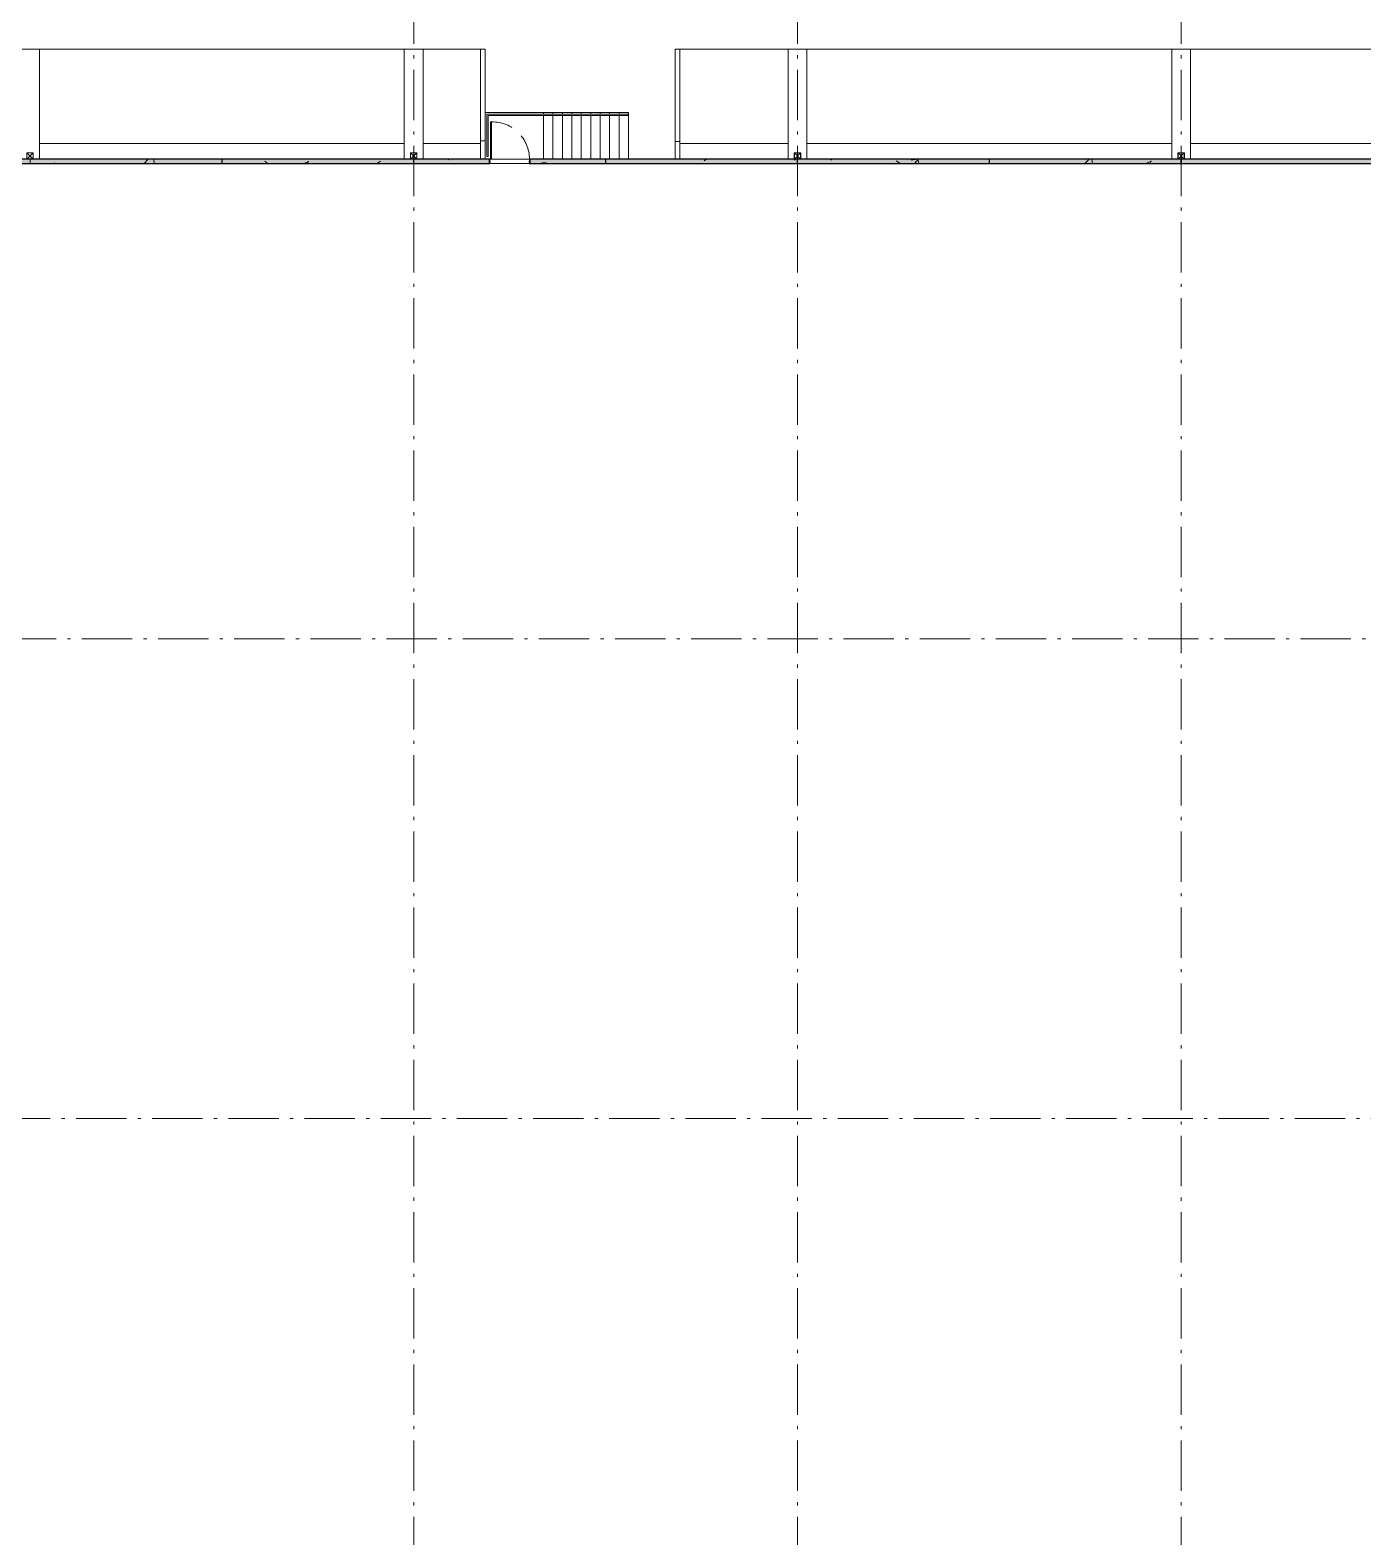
# Model space of a CAD drawing. Header units: metres. Extents: x -55 to 260, y -121 to 64.
# Drawn here: x 109.73 to 152.08, y -28.54 to 19.34 of the extents above; entities that cross this region are included whole.
import ezdxf

# ---------------------------------------------------------------- set-up
doc = ezdxf.new("R2010")
doc.units = ezdxf.units.M
doc.linetypes.add('01_Grid', pattern=[2.32, 1.6, -0.36, 0, -0.36])
doc.linetypes.add('04_Proyection', pattern=[1.2, 0.8, -0.4])
for name, color, linetype, lineweight in [('0-1', 7, 'Continuous', 5), ('03EJES-1', 1, '01_Grid', 5), ('06MUR-1', 253, 'Continuous', 5), ('06MUR-2', 53, 'Continuous', 25), ('06MUREXT-1', 9, 'Continuous', 15), ('06MUREXT-2', 133, 'Continuous', 5), ('11PUER-1', 253, 'Continuous', 5), ('11PUER-2', 253, '04_Proyection', 5), ('13CIVERT-1', 253, 'Continuous', 5), ('17EQAGUA-1', 253, 'Continuous', 5), ('22AMUEB-1', 253, 'Continuous', 5), ('22AMUEB-2', 63, 'Continuous', 5), ('46BANQ-1', 253, 'Continuous', 5), ('55BARANDAL-1', 253, 'Continuous', 5), ('70LINEA-1', 254, 'Continuous', 5), ('70LINEA-2', 1, 'Continuous', 5), ('70LINEA-3', 213, 'Continuous', 9), ('70LINEA_0_25-1', 9, 'Continuous', 15)]:
    doc.layers.add(name, color=color, linetype=linetype, lineweight=lineweight)
pattern_1 = [(50, (0, 0), (2.914806, -0.25534), [0.3048, -3.353]), (355, (0, 0), (-0.5639, 3.05678), [0.24384, -2.682]), (100.451, (0.243, -0.0213), (2.35075, 2.801895), [0.25904, -2.849]), (46.184, (0, 0.8128), (4.336665, -0.672795), [0.4572, -5.029]), (96.636, (0.3614, 0.7567), (3.798, 3.95842), [0.38856, -4.274]), (351.184, (0, 0.813), (3.79858, 3.95859), [0.36576, -4.023]), (21, (0.4064, 0.6096), (2.425556, -1.63645), [0.3048, -3.353]), (326, (0.4064, 0.6096), (0.98876, 2.946903), [0.24384, -2.682]), (71.451, (0.6086, 0.4733), (3.414398, 1.310927), [0.25904, -2.849]), (37.5, (0, 0), (0.049559, 1.352701), [0.13411, -2.516, 0.13411, -2.589, -2.692]), (37.5, (0, 0), (0.049559, 1.352701), [-5.373, 0.13411, -2.558]), (7.5, (0, 0), (1.06888, 1.603233), [0.13411, -1.418, 0.13411, -2.455, -1.026]), (7.5, (0, 0), (1.06888, 1.603233), [-4.141, 0.13411, -0.89205]), (327.5, (-0.9063, 0), (2.1693145, -0.091976), [0.13411, -0.88189, 0.13411, -3.036, -4.206]), (327.5, (-0.9063, 0), (2.1693145, -0.091976), [-4.186, 0.13411, -4.072]), (317.5, (-1.313, 0), (2.370307, 0.40642), [0.13411, -1.187, 0.13411, -1.971, -2.987]), (317.5, (-1.313, 0), (2.370307, 0.40642), [-3.426, 0.13411, -2.853])]

# ---------------------------------------------------------------- blocks, each defined once
blk = doc.blocks.new('Downspout - Square - Downspout - Square 8_x8_-V34-A1 _ A700')
at = {"layer": '17EQAGUA-1'}
for p, q in [((0.102, 0.203), (-0.102, 0.203)), ((-0.102, 0.203), (-0.102, 0)), ((-0.102, 0), (0.102, 0)), ((-0.099, 0.2), (0.099, 0.2)), ((-0.099, 0.003), (-0.099, 0.2)), ((0.099, 0.2), (-0.099, 0.003)), ((-0.099, 0.2), (0.099, 0.003)), ((0.099, 0.003), (-0.099, 0.003)), ((0.099, 0.2), (0.099, 0.003)), ((0.102, 0), (0.102, 0.203))]:
    blk.add_line(p, q, dxfattribs=at)
blk = doc.blocks.new('Downspout - Square - Downspout - Square 8_x8_-V35-A1 _ A700')
at = {"layer": '17EQAGUA-1'}
for p, q in [((0.102, 0.203), (-0.102, 0.203)), ((-0.102, 0.203), (-0.102, 0)), ((-0.102, 0), (0.102, 0)), ((-0.099, 0.2), (0.099, 0.2)), ((-0.099, 0.003), (-0.099, 0.2)), ((0.099, 0.2), (-0.099, 0.003)), ((-0.099, 0.2), (0.099, 0.003)), ((0.099, 0.003), (-0.099, 0.003)), ((0.099, 0.2), (0.099, 0.003)), ((0.102, 0), (0.102, 0.203))]:
    blk.add_line(p, q, dxfattribs=at)
blk = doc.blocks.new('Sgl - F - AI - 4_x7_-7287666-A1 _ A700')
at = {"layer": '11PUER-1'}
for p, q in [((-0.612, 1.29), (-0.612, 0.11)), ((-0.573, 1.29), (-0.612, 1.29)), ((-0.573, 0.11), (-0.573, 1.29)), ((-0.612, 0.11), (-0.573, 0.11))]:
    blk.add_line(p, q, dxfattribs=at)
at = {"layer": '11PUER-2'}
for p, q in [((-0.637, 0.107), (0.637, 0.107)), ((-0.637, -0.034), (0.637, -0.034))]:
    blk.add_line(p, q, dxfattribs=at)
blk.add_arc((-0.554, 0.108), 1.182, 0.095, 90.9389, dxfattribs=at)
blk = doc.blocks.new('Mesker Frame AI - Mesker Frame AI2-7287668-A1 _ A700')
at = {"layer": '22AMUEB-1'}
for p, q in [((-0.53, 0.07085), (-0.53, 0.07585)), ((-0.5285, 0.07435), (-0.5285, 0.07085)), ((-0.4515, 0.02515), (-0.4515, 0.07435)), ((-0.4515, 0.02515), (-0.4365, 0.02515)), ((-0.45, 0.07585), (-0.45, 0.02665)), ((-0.435, 0.02665), (-0.45, 0.02665)), ((-0.4365, -0.01155), (-0.4365, 0.02515)), ((-0.435, 0.02665), (-0.435, -0.01305)), ((0.79649, -0.01305), (0.79649, 0.02665)), ((0.79649, 0.02665), (0.81149, 0.02665)), ((0.81299, 0.02515), (0.79799, 0.02515)), ((0.79799, 0.02515), (0.79799, -0.01155)), ((0.81149, 0.02665), (0.81149, 0.07585)), ((0.81299, 0.07435), (0.81299, 0.02515)), ((0.88999, 0.07085), (0.88999, 0.07435)), ((0.89149, 0.07585), (0.89149, 0.07085)), ((-0.53, -0.07585), (-0.53, -0.07085)), ((-0.5285, -0.07085), (-0.5285, -0.07435)), ((-0.4365, -0.01155), (-0.455, -0.01155)), ((-0.455, -0.01305), (-0.435, -0.01305)), ((0.81649, -0.01305), (0.79649, -0.01305)), ((0.79799, -0.01155), (0.81649, -0.01155)), ((0.88999, -0.07435), (0.88999, -0.07085)), ((0.89149, -0.07085), (0.89149, -0.07585))]:
    blk.add_line(p, q, dxfattribs=at)
at = {"layer": '22AMUEB-2'}
for p, q in [((-0.45, 0.07585), (-0.53, 0.07585)), ((-0.53, 0.07585), (-0.53, 0.07085)), ((-0.5285, 0.07085), (-0.5285, 0.07435)), ((-0.5285, 0.07435), (-0.4515, 0.07435)), ((-0.455, 0.00615), (-0.4565, 0.00615)), ((-0.455, -0.07585), (-0.455, 0.00615)), ((-0.4515, 0.07435), (-0.4515, 0.02515)), ((-0.4515, 0.02515), (-0.4365, 0.02515)), ((-0.45, 0.02665), (-0.45, 0.07585)), ((-0.435, 0.02665), (-0.45, 0.02665)), ((-0.4365, 0.02515), (-0.4365, -0.01155)), ((-0.435, -0.01305), (-0.435, 0.02665)), ((0.81149, 0.02665), (0.79649, 0.02665)), ((0.79649, 0.02665), (0.79649, -0.01305)), ((0.79799, -0.01155), (0.79799, 0.02515)), ((0.79799, 0.02515), (0.81299, 0.02515)), ((0.89149, 0.07585), (0.81149, 0.07585)), ((0.81149, 0.07585), (0.81149, 0.02665)), ((0.81299, 0.02515), (0.81299, 0.07435)), ((0.81299, 0.07435), (0.88999, 0.07435)), ((0.81799, 0.00615), (0.81649, 0.00615)), ((0.81649, 0.00615), (0.81649, -0.07585)), ((0.88999, 0.07435), (0.88999, 0.07085)), ((0.89149, 0.07085), (0.89149, 0.07585)), ((-0.53, -0.07085), (-0.53, -0.07585)), ((-0.53, -0.07585), (-0.455, -0.07585)), ((-0.5285, -0.07435), (-0.5285, -0.07085)), ((-0.4565, -0.07435), (-0.5285, -0.07435)), ((-0.4365, -0.01155), (-0.455, -0.01155)), ((-0.455, -0.01155), (-0.455, -0.01305)), ((-0.455, -0.01305), (-0.435, -0.01305)), ((0.79649, -0.01305), (0.81649, -0.01305)), ((0.81649, -0.01155), (0.79799, -0.01155)), ((0.81649, -0.01305), (0.81649, -0.01155)), ((0.81649, -0.07585), (0.89149, -0.07585)), ((0.88999, -0.07435), (0.81799, -0.07435)), ((0.88999, -0.07085), (0.88999, -0.07435)), ((0.89149, -0.07585), (0.89149, -0.07085))]:
    blk.add_line(p, q, dxfattribs=at)
blk = doc.blocks.new('Railing - Railing-7175481-A1 _ A700')
at = {"layer": '55BARANDAL-1'}
for p, q in [((124.244, 16.67), (124.244, 15.322)), ((126.025, 16.67), (124.244, 16.67)), ((124.282, 16.632), (124.282, 15.322)), ((126.025, 16.632), (124.282, 16.632)), ((126.044, 16.67), (126.025, 16.67)), ((126.044, 16.632), (126.025, 16.632)), ((128.725, 16.67), (126.044, 16.67)), ((128.725, 16.632), (126.044, 16.632)), ((128.725, 16.67), (128.725, 16.632)), ((124.282, 15.322), (124.244, 15.322))]:
    blk.add_line(p, q, dxfattribs=at)
blk = doc.blocks.new('22011_AR_rvt-1-A1 _ A700')
at = {"layer": '06MUR-1'}
h = blk.add_hatch(dxfattribs=at)
h.set_pattern_fill('FP_1', color=256, style=0, pattern_type=2)
h.set_pattern_definition(pattern_1)
h.paths.add_polyline_path([(177.18, 15.099), (177.18, 15.239), (125.606, 15.239), (125.606, 15.099), (176.822, 15.099)])
h.paths.add_polyline_path([(122.9, 15.099), (124.33, 15.099), (124.33, 15.239), (58.55, 15.239), (58.55, 15.099), (121.359, 15.099)])
h.paths.add_polyline_path([(56.652, 15.099), (57.274, 15.099), (57.274, 15.239), (5.7, 15.239), (5.7, 15.099), (55.112, 15.099)])
h = blk.add_hatch(dxfattribs=at)
h.set_pattern_fill('FP_1', color=256, style=0, pattern_type=2)
h.set_pattern_definition(pattern_1)
h.paths.add_polyline_path([(177.18, 15.239), (177.18, 15.24), (176.822, 15.239)])
h.paths.add_polyline_path([(124.33, 15.239), (124.331, 15.24), (122.9, 15.239)])
at = {"layer": '70LINEA-2'}
h = blk.add_hatch(dxfattribs=at)
h.set_pattern_fill('FP_1', color=256, style=0, pattern_type=2)
h.set_pattern_definition(pattern_1)
h.paths.add_polyline_path([(115.802, 15.099), (115.818, 15.115), (115.818, 15.224), (115.802, 15.239), (109.75, 15.239), (109.734, 15.224), (109.734, 15.115), (109.75, 15.099), (115.196, 15.099)])
h = blk.add_hatch(dxfattribs=at)
h.set_pattern_fill('FP_1', color=256, style=0, pattern_type=2)
h.set_pattern_definition(pattern_1)
h.paths.add_polyline_path([(121.898, 15.099), (121.914, 15.115), (121.914, 15.224), (121.898, 15.239), (115.846, 15.239), (115.83, 15.224), (115.83, 15.115), (115.846, 15.099), (121.359, 15.099)])
h = blk.add_hatch(dxfattribs=at)
h.set_pattern_fill('FP_1', color=256, style=0, pattern_type=2)
h.set_pattern_definition(pattern_1)
h.paths.add_polyline_path([(127.994, 15.099), (128.01, 15.115), (128.01, 15.224), (127.994, 15.239), (125.605, 15.239), (125.605, 15.099), (127.521, 15.099)])
h.paths.add_polyline_path([(124.331, 15.099), (124.331, 15.239), (121.942, 15.239), (121.926, 15.224), (121.926, 15.115), (121.942, 15.099), (122.9, 15.099)])
h = blk.add_hatch(dxfattribs=at)
h.set_pattern_fill('FP_1', color=256, style=0, pattern_type=2)
h.set_pattern_definition(pattern_1)
h.paths.add_polyline_path([(134.09, 15.099), (134.106, 15.115), (134.106, 15.224), (134.09, 15.239), (128.038, 15.239), (128.022, 15.224), (128.022, 15.115), (128.038, 15.099), (133.684, 15.099)])
h = blk.add_hatch(dxfattribs=at)
h.set_pattern_fill('FP_1', color=256, style=0, pattern_type=2)
h.set_pattern_definition(pattern_1)
h.paths.add_polyline_path([(140.186, 15.099), (140.202, 15.115), (140.202, 15.224), (140.186, 15.239), (134.134, 15.239), (134.118, 15.224), (134.118, 15.115), (134.134, 15.099), (139.846, 15.099)])
h = blk.add_hatch(dxfattribs=at)
h.set_pattern_fill('FP_1', color=256, style=0, pattern_type=2)
h.set_pattern_definition(pattern_1)
h.paths.add_polyline_path([(146.282, 15.099), (146.298, 15.115), (146.298, 15.224), (146.282, 15.239), (140.23, 15.239), (140.214, 15.224), (140.214, 15.115), (140.23, 15.099), (146.009, 15.099)])
at = {"layer": '06MUR-2'}
for p, q in [((124.33, 15.239), (58.55, 15.239)), ((58.55, 15.099), (124.33, 15.099)), ((124.33, 15.169), (124.33, 15.239)), ((124.33, 15.099), (124.33, 15.169)), ((124.331, 15.169), (124.33, 15.169)), ((125.606, 15.169), (125.605, 15.169)), ((125.606, 15.239), (125.606, 15.169)), ((177.18, 15.239), (125.606, 15.239)), ((125.606, 15.169), (125.606, 15.099)), ((125.606, 15.099), (177.18, 15.099))]:
    blk.add_line(p, q, dxfattribs=at)
at = {"layer": '06MUREXT-1'}
for p, q in [((58.549, 15.098), (124.331, 15.098)), ((121.818, 15.24), (109.83, 15.24)), ((124.331, 15.24), (122.022, 15.24)), ((124.331, 15.098), (124.331, 15.24)), ((134.01, 15.24), (125.605, 15.24)), ((125.605, 15.24), (125.605, 15.098)), ((125.605, 15.098), (177.18, 15.098)), ((146.202, 15.24), (134.214, 15.24)), ((158.394, 15.24), (146.406, 15.24))]:
    blk.add_line(p, q, dxfattribs=at)
at = {"layer": '06MUREXT-2'}
for p, q in [((124.041, 15.827), (124.041, 18.74)), ((124.041, 18.74), (124.194, 18.74)), ((124.194, 18.74), (124.194, 16.72)), ((130.224, 15.796), (130.224, 18.74)), ((130.224, 18.74), (130.376, 18.74)), ((130.376, 18.74), (130.376, 15.796)), ((124.041, 15.24), (124.041, 15.827)), ((124.194, 15.827), (124.041, 15.827)), ((124.194, 16.154), (124.194, 15.827)), ((124.194, 15.827), (124.194, 15.24)), ((130.224, 15.24), (130.224, 15.796)), ((130.376, 15.796), (130.224, 15.796)), ((130.376, 15.796), (130.376, 15.24)), ((125.605, 15.098), (124.331, 15.098)), ((124.332, 15.24), (125.604, 15.24))]:
    blk.add_line(p, q, dxfattribs=at)
at = {"layer": '13CIVERT-1'}
for p, q in [((124.194, 16.72), (124.194, 16.154)), ((126.044, 16.72), (124.194, 16.72)), ((126.044, 16.67), (126.044, 16.72)), ((126.344, 16.72), (126.044, 16.72)), ((126.044, 16.67), (126.044, 16.72)), ((126.044, 15.24), (126.044, 16.632)), ((126.044, 15.24), (126.044, 16.632)), ((126.644, 16.72), (126.344, 16.72)), ((126.344, 16.67), (126.344, 16.72)), ((126.344, 16.67), (126.344, 16.72)), ((126.344, 15.24), (126.344, 16.632)), ((126.344, 15.24), (126.344, 16.632)), ((126.944, 16.72), (126.644, 16.72)), ((126.644, 16.67), (126.644, 16.72)), ((126.644, 16.67), (126.644, 16.72)), ((126.644, 15.24), (126.644, 16.632)), ((126.644, 15.24), (126.644, 16.632)), ((127.244, 16.72), (126.944, 16.72)), ((126.944, 16.67), (126.944, 16.72)), ((126.944, 16.67), (126.944, 16.72)), ((126.944, 15.24), (126.944, 16.632)), ((126.944, 15.24), (126.944, 16.632)), ((127.544, 16.72), (127.244, 16.72)), ((127.244, 16.67), (127.244, 16.72)), ((127.244, 16.67), (127.244, 16.72)), ((127.244, 15.24), (127.244, 16.632)), ((127.244, 15.24), (127.244, 16.632)), ((127.844, 16.72), (127.544, 16.72)), ((127.544, 16.67), (127.544, 16.72)), ((127.544, 16.67), (127.544, 16.72)), ((127.544, 15.24), (127.544, 16.632)), ((127.544, 15.24), (127.544, 16.632)), ((128.144, 16.72), (127.844, 16.72)), ((127.844, 16.67), (127.844, 16.72)), ((127.844, 16.67), (127.844, 16.72)), ((127.844, 15.24), (127.844, 16.632)), ((127.844, 15.24), (127.844, 16.632)), ((128.444, 16.72), (128.144, 16.72)), ((128.144, 16.67), (128.144, 16.72)), ((128.144, 16.67), (128.144, 16.72)), ((128.144, 15.24), (128.144, 16.632)), ((128.144, 15.24), (128.144, 16.632)), ((128.744, 16.72), (128.444, 16.72)), ((128.444, 16.67), (128.444, 16.72)), ((128.444, 16.67), (128.444, 16.72)), ((128.444, 15.24), (128.444, 16.632)), ((128.444, 15.24), (128.444, 16.632)), ((128.744, 15.24), (128.744, 16.72)), ((128.744, 15.24), (128.744, 16.72)), ((124.332, 15.24), (125.604, 15.24))]:
    blk.add_line(p, q, dxfattribs=at)
at = {"layer": '46BANQ-1'}
for p, q in [((110.028, 18.74), (121.62, 18.74)), ((110.028, 15.74), (110.028, 18.74)), ((121.62, 18.74), (121.62, 15.74)), ((122.22, 18.74), (124.041, 18.74)), ((122.22, 15.74), (122.22, 18.74)), ((130.376, 18.74), (133.812, 18.74)), ((133.812, 18.74), (133.812, 15.74)), ((134.412, 18.74), (146.004, 18.74)), ((134.412, 15.74), (134.412, 18.74)), ((146.004, 18.74), (146.004, 15.74)), ((146.604, 18.74), (158.196, 18.74)), ((146.604, 15.74), (146.604, 18.74)), ((110.028, 15.74), (121.62, 15.74)), ((110.028, 15.24), (110.028, 15.74)), ((121.62, 15.74), (110.028, 15.74)), ((121.62, 15.74), (121.62, 15.24)), ((122.22, 15.24), (122.22, 15.74)), ((122.22, 15.74), (124.041, 15.74)), ((124.041, 15.74), (122.22, 15.74)), ((130.376, 15.74), (133.812, 15.74)), ((133.812, 15.74), (130.376, 15.74)), ((133.812, 15.74), (133.812, 15.24)), ((134.412, 15.74), (146.004, 15.74)), ((134.412, 15.24), (134.412, 15.74)), ((146.004, 15.74), (134.412, 15.74)), ((146.004, 15.74), (146.004, 15.24)), ((146.604, 15.24), (146.604, 15.74)), ((146.604, 15.74), (158.196, 15.74)), ((158.196, 15.74), (146.604, 15.74)), ((125.605, 15.098), (124.331, 15.098))]:
    blk.add_line(p, q, dxfattribs=at)
at = {"layer": '70LINEA-1'}
for p, q in [((124.041, 18.74), (96.709, 18.74)), ((168.195, 18.74), (130.376, 18.74))]:
    blk.add_line(p, q, dxfattribs=at)
at = {"layer": '70LINEA-3'}
for p, q in [((125.605, 15.099), (124.331, 15.099)), ((124.331, 15.099), (125.605, 15.099)), ((125.605, 15.098), (124.331, 15.098)), ((124.332, 15.24), (125.604, 15.24)), ((124.332, 15.239), (125.604, 15.239)), ((125.604, 15.239), (124.332, 15.239))]:
    blk.add_line(p, q, dxfattribs=at)
at = {"layer": '70LINEA_0_25-1'}
for p, q in [((109.75, 15.239), (109.734, 15.224)), ((109.734, 15.224), (109.734, 15.115)), ((109.734, 15.115), (109.75, 15.099)), ((109.75, 15.24), (109.75, 15.239)), ((115.802, 15.239), (109.75, 15.239)), ((109.75, 15.239), (115.802, 15.239)), ((109.75, 15.099), (115.802, 15.099)), ((115.802, 15.099), (109.75, 15.099)), ((109.75, 15.099), (109.75, 15.098)), ((109.75, 15.098), (115.802, 15.098)), ((115.802, 15.24), (109.83, 15.24)), ((115.802, 15.239), (115.802, 15.24)), ((115.818, 15.224), (115.802, 15.239)), ((115.802, 15.099), (115.818, 15.115)), ((115.802, 15.098), (115.802, 15.099)), ((115.818, 15.115), (115.818, 15.224)), ((115.846, 15.239), (115.83, 15.224)), ((115.83, 15.224), (115.83, 15.115)), ((115.83, 15.115), (115.846, 15.099)), ((121.818, 15.24), (115.846, 15.24)), ((115.846, 15.24), (115.846, 15.239)), ((121.898, 15.239), (115.846, 15.239)), ((115.846, 15.239), (121.898, 15.239)), ((115.846, 15.099), (121.898, 15.099)), ((121.898, 15.099), (115.846, 15.099)), ((115.846, 15.099), (115.846, 15.098)), ((115.846, 15.098), (121.898, 15.098)), ((121.898, 15.239), (121.898, 15.24)), ((121.914, 15.224), (121.898, 15.239)), ((121.898, 15.099), (121.914, 15.115)), ((121.898, 15.098), (121.898, 15.099)), ((121.914, 15.115), (121.914, 15.224)), ((121.942, 15.239), (121.926, 15.224)), ((121.926, 15.224), (121.926, 15.115)), ((121.926, 15.115), (121.942, 15.099)), ((121.942, 15.24), (121.942, 15.239)), ((124.331, 15.239), (121.942, 15.239)), ((121.942, 15.239), (124.331, 15.239)), ((121.942, 15.099), (124.331, 15.099)), ((124.331, 15.099), (121.942, 15.099)), ((121.942, 15.099), (121.942, 15.098)), ((121.942, 15.098), (124.331, 15.098)), ((124.331, 15.24), (122.022, 15.24)), ((124.331, 15.239), (124.331, 15.24)), ((124.331, 15.099), (124.331, 15.239)), ((124.331, 15.098), (124.331, 15.099)), ((127.994, 15.24), (125.605, 15.24)), ((125.605, 15.24), (125.605, 15.239)), ((127.994, 15.239), (125.605, 15.239)), ((125.605, 15.239), (125.605, 15.099)), ((125.605, 15.239), (127.994, 15.239)), ((125.605, 15.099), (127.994, 15.099)), ((127.994, 15.099), (125.605, 15.099)), ((125.605, 15.099), (125.605, 15.098)), ((125.605, 15.098), (127.994, 15.098)), ((127.994, 15.239), (127.994, 15.24)), ((128.01, 15.224), (127.994, 15.239)), ((127.994, 15.099), (128.01, 15.115)), ((127.994, 15.098), (127.994, 15.099)), ((128.01, 15.115), (128.01, 15.224)), ((128.038, 15.239), (128.022, 15.224)), ((128.022, 15.224), (128.022, 15.115)), ((128.022, 15.115), (128.038, 15.099)), ((134.01, 15.24), (128.038, 15.24)), ((128.038, 15.24), (128.038, 15.239)), ((134.09, 15.239), (128.038, 15.239)), ((128.038, 15.239), (134.09, 15.239)), ((128.038, 15.099), (134.09, 15.099)), ((134.09, 15.099), (128.038, 15.099)), ((128.038, 15.099), (128.038, 15.098)), ((128.038, 15.098), (134.09, 15.098)), ((134.09, 15.239), (134.09, 15.24)), ((134.106, 15.224), (134.09, 15.239)), ((134.09, 15.099), (134.106, 15.115)), ((134.09, 15.098), (134.09, 15.099)), ((134.106, 15.115), (134.106, 15.224)), ((134.134, 15.239), (134.118, 15.224)), ((134.118, 15.224), (134.118, 15.115)), ((134.118, 15.115), (134.134, 15.099)), ((134.134, 15.24), (134.134, 15.239)), ((140.186, 15.239), (134.134, 15.239)), ((134.134, 15.239), (140.186, 15.239)), ((134.134, 15.099), (140.186, 15.099)), ((140.186, 15.099), (134.134, 15.099)), ((134.134, 15.099), (134.134, 15.098)), ((134.134, 15.098), (140.186, 15.098)), ((140.186, 15.24), (134.214, 15.24)), ((140.186, 15.239), (140.186, 15.24)), ((140.202, 15.224), (140.186, 15.239)), ((140.186, 15.099), (140.202, 15.115)), ((140.186, 15.098), (140.186, 15.099)), ((140.202, 15.115), (140.202, 15.224)), ((140.23, 15.239), (140.214, 15.224)), ((140.214, 15.224), (140.214, 15.115)), ((140.214, 15.115), (140.23, 15.099)), ((146.202, 15.24), (140.23, 15.24)), ((140.23, 15.24), (140.23, 15.239)), ((146.282, 15.239), (140.23, 15.239)), ((140.23, 15.239), (146.282, 15.239)), ((140.23, 15.099), (146.282, 15.099)), ((146.282, 15.099), (140.23, 15.099)), ((140.23, 15.099), (140.23, 15.098)), ((140.23, 15.098), (146.282, 15.098)), ((146.282, 15.239), (146.282, 15.24)), ((146.298, 15.224), (146.282, 15.239)), ((146.282, 15.099), (146.298, 15.115)), ((146.282, 15.098), (146.282, 15.099)), ((146.298, 15.115), (146.298, 15.224)), ((146.326, 15.239), (146.31, 15.224)), ((146.31, 15.224), (146.31, 15.115)), ((146.31, 15.115), (146.326, 15.099)), ((146.326, 15.24), (146.326, 15.239)), ((152.378, 15.239), (146.326, 15.239)), ((146.326, 15.239), (152.378, 15.239)), ((146.326, 15.099), (152.378, 15.099)), ((152.378, 15.099), (146.326, 15.099)), ((146.326, 15.099), (146.326, 15.098)), ((146.326, 15.098), (152.378, 15.098)), ((152.378, 15.24), (146.406, 15.24))]:
    blk.add_line(p, q, dxfattribs=at)
at = {"layer": '11PUER-1'}
blk.add_blockref('Sgl - F - AI - 4_x7_-7287666-A1 _ A700', (124.968, 15.133), dxfattribs=at)
at = {"layer": '17EQAGUA-1'}
for name, p in [('Downspout - Square - Downspout - Square 8_x8_-V34-A1 _ A700', (109.728, 15.24)), ('Downspout - Square - Downspout - Square 8_x8_-V34-A1 _ A700', (121.92, 15.24)), ('Downspout - Square - Downspout - Square 8_x8_-V34-A1 _ A700', (134.112, 15.24)), ('Downspout - Square - Downspout - Square 8_x8_-V35-A1 _ A700', (146.304, 15.24))]:
    blk.add_blockref(name, p, dxfattribs=at)
at = {"layer": '22AMUEB-1', "rotation": 180}
blk.add_blockref('Mesker Frame AI - Mesker Frame AI2-7287668-A1 _ A700', (125.149, 15.169), dxfattribs=at)
at = {"layer": '55BARANDAL-1'}
blk.add_blockref('Railing - Railing-7175481-A1 _ A700', (0, 0), dxfattribs=at)
blk = doc.blocks.new('Downspout - Square - Downspout - Square 8_x8_-V437-A1 _ A700')
at = {"layer": '17EQAGUA-1'}
for p, q in [((0.102, 0.203), (-0.102, 0.203)), ((-0.102, 0.203), (-0.102, 0)), ((-0.102, 0), (0.102, 0)), ((-0.099, 0.2), (0.099, 0.2)), ((-0.099, 0.003), (-0.099, 0.2)), ((0.099, 0.2), (-0.099, 0.003)), ((-0.099, 0.2), (0.099, 0.003)), ((0.099, 0.003), (-0.099, 0.003)), ((0.099, 0.2), (0.099, 0.003)), ((0.102, 0), (0.102, 0.203))]:
    blk.add_line(p, q, dxfattribs=at)
blk = doc.blocks.new('22011_AR_rvt-2-A1 _ A700')
at = {"layer": '06MUR-1'}
h = blk.add_hatch(dxfattribs=at)
h.set_pattern_fill('FP_1', color=256, style=0, pattern_type=2)
h.set_pattern_definition(pattern_1)
h.paths.add_polyline_path([(177.18, 15.099), (177.18, 15.239), (125.606, 15.239), (125.606, 15.099), (176.822, 15.099)])
h.paths.add_polyline_path([(122.9, 15.099), (124.33, 15.099), (124.33, 15.239), (58.55, 15.239), (58.55, 15.099), (121.359, 15.099)])
h.paths.add_polyline_path([(56.652, 15.099), (57.274, 15.099), (57.274, 15.239), (5.7, 15.239), (5.7, 15.099), (55.112, 15.099)])
at = {"layer": '70LINEA-2'}
h = blk.add_hatch(dxfattribs=at)
h.set_pattern_fill('FP_1', color=256, style=0, pattern_type=2)
h.set_pattern_definition(pattern_1)
h.paths.add_polyline_path([(115.802, 15.099), (115.818, 15.115), (115.818, 15.224), (115.802, 15.239), (109.75, 15.239), (109.734, 15.224), (109.734, 15.115), (109.75, 15.099), (115.196, 15.099)])
h = blk.add_hatch(dxfattribs=at)
h.set_pattern_fill('FP_1', color=256, style=0, pattern_type=2)
h.set_pattern_definition(pattern_1)
h.paths.add_polyline_path([(121.898, 15.099), (121.914, 15.115), (121.914, 15.224), (121.898, 15.239), (115.846, 15.239), (115.83, 15.224), (115.83, 15.115), (115.846, 15.099), (121.359, 15.099)])
h = blk.add_hatch(dxfattribs=at)
h.set_pattern_fill('FP_1', color=256, style=0, pattern_type=2)
h.set_pattern_definition(pattern_1)
h.paths.add_polyline_path([(127.994, 15.099), (128.01, 15.115), (128.01, 15.224), (127.994, 15.239), (125.605, 15.239), (125.605, 15.099), (127.521, 15.099)])
h.paths.add_polyline_path([(124.331, 15.099), (124.331, 15.239), (121.942, 15.239), (121.926, 15.224), (121.926, 15.115), (121.942, 15.099), (122.9, 15.099)])
h = blk.add_hatch(dxfattribs=at)
h.set_pattern_fill('FP_1', color=256, style=0, pattern_type=2)
h.set_pattern_definition(pattern_1)
h.paths.add_polyline_path([(134.09, 15.099), (134.106, 15.115), (134.106, 15.224), (134.09, 15.239), (128.038, 15.239), (128.022, 15.224), (128.022, 15.115), (128.038, 15.099), (133.684, 15.099)])
h = blk.add_hatch(dxfattribs=at)
h.set_pattern_fill('FP_1', color=256, style=0, pattern_type=2)
h.set_pattern_definition(pattern_1)
h.paths.add_polyline_path([(140.186, 15.099), (140.202, 15.115), (140.202, 15.224), (140.186, 15.239), (134.134, 15.239), (134.118, 15.224), (134.118, 15.115), (134.134, 15.099), (139.846, 15.099)])
h = blk.add_hatch(dxfattribs=at)
h.set_pattern_fill('FP_1', color=256, style=0, pattern_type=2)
h.set_pattern_definition(pattern_1)
h.paths.add_polyline_path([(146.282, 15.099), (146.298, 15.115), (146.298, 15.224), (146.282, 15.239), (140.23, 15.239), (140.214, 15.224), (140.214, 15.115), (140.23, 15.099), (146.009, 15.099)])
at = {"layer": '06MUR-2'}
for p, q in [((124.33, 15.239), (58.55, 15.239)), ((58.55, 15.099), (124.33, 15.099)), ((124.33, 15.169), (124.33, 15.239)), ((124.33, 15.099), (124.33, 15.169)), ((124.331, 15.169), (124.33, 15.169)), ((125.606, 15.169), (125.605, 15.169)), ((125.606, 15.239), (125.606, 15.169)), ((177.18, 15.239), (125.606, 15.239)), ((125.606, 15.169), (125.606, 15.099)), ((125.606, 15.099), (177.18, 15.099))]:
    blk.add_line(p, q, dxfattribs=at)
at = {"layer": '06MUREXT-1'}
for p, q in [((58.549, 15.098), (124.331, 15.098)), ((121.818, 15.24), (109.83, 15.24)), ((124.331, 15.24), (122.022, 15.24)), ((124.331, 15.098), (124.331, 15.24)), ((134.01, 15.24), (125.605, 15.24)), ((125.605, 15.24), (125.605, 15.098)), ((125.605, 15.098), (177.18, 15.098)), ((146.202, 15.24), (134.214, 15.24)), ((158.394, 15.24), (146.406, 15.24))]:
    blk.add_line(p, q, dxfattribs=at)
at = {"layer": '06MUREXT-2'}
for p, q in [((124.041, 15.827), (124.041, 18.74)), ((124.041, 18.74), (124.194, 18.74)), ((124.194, 18.74), (124.194, 16.72)), ((130.224, 15.796), (130.224, 18.74)), ((130.224, 18.74), (130.376, 18.74)), ((130.376, 18.74), (130.376, 15.796)), ((124.041, 15.24), (124.041, 15.827)), ((124.194, 15.827), (124.041, 15.827)), ((124.194, 16.154), (124.194, 15.827)), ((124.194, 15.827), (124.194, 15.24)), ((130.224, 15.24), (130.224, 15.796)), ((130.376, 15.796), (130.224, 15.796)), ((130.376, 15.796), (130.376, 15.24)), ((125.605, 15.098), (124.331, 15.098)), ((124.332, 15.24), (125.604, 15.24))]:
    blk.add_line(p, q, dxfattribs=at)
at = {"layer": '13CIVERT-1'}
for p, q in [((124.194, 16.72), (124.194, 16.154)), ((126.044, 16.72), (124.194, 16.72)), ((126.044, 16.67), (126.044, 16.72)), ((126.344, 16.72), (126.044, 16.72)), ((126.044, 16.67), (126.044, 16.72)), ((126.044, 15.24), (126.044, 16.632)), ((126.044, 15.24), (126.044, 16.632)), ((126.644, 16.72), (126.344, 16.72)), ((126.344, 16.67), (126.344, 16.72)), ((126.344, 16.67), (126.344, 16.72)), ((126.344, 15.24), (126.344, 16.632)), ((126.344, 15.24), (126.344, 16.632)), ((126.944, 16.72), (126.644, 16.72)), ((126.644, 16.67), (126.644, 16.72)), ((126.644, 16.67), (126.644, 16.72)), ((126.644, 15.24), (126.644, 16.632)), ((126.644, 15.24), (126.644, 16.632)), ((127.244, 16.72), (126.944, 16.72)), ((126.944, 16.67), (126.944, 16.72)), ((126.944, 16.67), (126.944, 16.72)), ((126.944, 15.24), (126.944, 16.632)), ((126.944, 15.24), (126.944, 16.632)), ((127.544, 16.72), (127.244, 16.72)), ((127.244, 16.67), (127.244, 16.72)), ((127.244, 16.67), (127.244, 16.72)), ((127.244, 15.24), (127.244, 16.632)), ((127.244, 15.24), (127.244, 16.632)), ((127.844, 16.72), (127.544, 16.72)), ((127.544, 16.67), (127.544, 16.72)), ((127.544, 16.67), (127.544, 16.72)), ((127.544, 15.24), (127.544, 16.632)), ((127.544, 15.24), (127.544, 16.632)), ((128.144, 16.72), (127.844, 16.72)), ((127.844, 16.67), (127.844, 16.72)), ((127.844, 16.67), (127.844, 16.72)), ((127.844, 15.24), (127.844, 16.632)), ((127.844, 15.24), (127.844, 16.632)), ((128.444, 16.72), (128.144, 16.72)), ((128.144, 16.67), (128.144, 16.72)), ((128.144, 16.67), (128.144, 16.72)), ((128.144, 15.24), (128.144, 16.632)), ((128.144, 15.24), (128.144, 16.632)), ((128.744, 16.72), (128.444, 16.72)), ((128.444, 16.67), (128.444, 16.72)), ((128.444, 16.67), (128.444, 16.72)), ((128.444, 15.24), (128.444, 16.632)), ((128.444, 15.24), (128.444, 16.632)), ((128.744, 15.24), (128.744, 16.72)), ((128.744, 15.24), (128.744, 16.72)), ((124.332, 15.24), (125.604, 15.24))]:
    blk.add_line(p, q, dxfattribs=at)
at = {"layer": '46BANQ-1'}
for p, q in [((110.028, 18.74), (121.62, 18.74)), ((110.028, 15.74), (110.028, 18.74)), ((121.62, 18.74), (121.62, 15.74)), ((122.22, 18.74), (124.041, 18.74)), ((122.22, 15.74), (122.22, 18.74)), ((130.376, 18.74), (133.812, 18.74)), ((133.812, 18.74), (133.812, 15.74)), ((134.412, 18.74), (146.004, 18.74)), ((134.412, 15.74), (134.412, 18.74)), ((146.004, 18.74), (146.004, 15.74)), ((146.604, 18.74), (158.196, 18.74)), ((146.604, 15.74), (146.604, 18.74)), ((110.028, 15.74), (121.62, 15.74)), ((110.028, 15.24), (110.028, 15.74)), ((121.62, 15.74), (110.028, 15.74)), ((121.62, 15.74), (121.62, 15.24)), ((122.22, 15.24), (122.22, 15.74)), ((122.22, 15.74), (124.041, 15.74)), ((124.041, 15.74), (122.22, 15.74)), ((130.376, 15.74), (133.812, 15.74)), ((133.812, 15.74), (130.376, 15.74)), ((133.812, 15.74), (133.812, 15.24)), ((134.412, 15.74), (146.004, 15.74)), ((134.412, 15.24), (134.412, 15.74)), ((146.004, 15.74), (134.412, 15.74)), ((146.004, 15.74), (146.004, 15.24)), ((146.604, 15.24), (146.604, 15.74)), ((146.604, 15.74), (158.196, 15.74)), ((158.196, 15.74), (146.604, 15.74)), ((125.605, 15.098), (124.331, 15.098))]:
    blk.add_line(p, q, dxfattribs=at)
at = {"layer": '70LINEA-1'}
for p, q in [((124.041, 18.74), (96.709, 18.74)), ((168.195, 18.74), (130.376, 18.74))]:
    blk.add_line(p, q, dxfattribs=at)
at = {"layer": '70LINEA-3'}
for p, q in [((125.605, 15.099), (124.331, 15.099)), ((124.331, 15.099), (125.605, 15.099)), ((125.605, 15.098), (124.331, 15.098)), ((124.332, 15.24), (125.604, 15.24)), ((124.332, 15.239), (125.604, 15.239)), ((125.604, 15.239), (124.332, 15.239))]:
    blk.add_line(p, q, dxfattribs=at)
at = {"layer": '70LINEA_0_25-1'}
for p, q in [((109.75, 15.239), (109.734, 15.224)), ((109.734, 15.224), (109.734, 15.115)), ((109.734, 15.115), (109.75, 15.099)), ((109.75, 15.24), (109.75, 15.239)), ((115.802, 15.239), (109.75, 15.239)), ((109.75, 15.239), (115.802, 15.239)), ((109.75, 15.099), (115.802, 15.099)), ((115.802, 15.099), (109.75, 15.099)), ((109.75, 15.099), (109.75, 15.098)), ((109.75, 15.098), (115.802, 15.098)), ((115.802, 15.24), (109.83, 15.24)), ((115.802, 15.239), (115.802, 15.24)), ((115.818, 15.224), (115.802, 15.239)), ((115.802, 15.099), (115.818, 15.115)), ((115.802, 15.098), (115.802, 15.099)), ((115.818, 15.115), (115.818, 15.224)), ((115.846, 15.239), (115.83, 15.224)), ((115.83, 15.224), (115.83, 15.115)), ((115.83, 15.115), (115.846, 15.099)), ((121.818, 15.24), (115.846, 15.24)), ((115.846, 15.24), (115.846, 15.239)), ((121.898, 15.239), (115.846, 15.239)), ((115.846, 15.239), (121.898, 15.239)), ((115.846, 15.099), (121.898, 15.099)), ((121.898, 15.099), (115.846, 15.099)), ((115.846, 15.099), (115.846, 15.098)), ((115.846, 15.098), (121.898, 15.098)), ((121.898, 15.239), (121.898, 15.24)), ((121.914, 15.224), (121.898, 15.239)), ((121.898, 15.099), (121.914, 15.115)), ((121.898, 15.098), (121.898, 15.099)), ((121.914, 15.115), (121.914, 15.224)), ((121.942, 15.239), (121.926, 15.224)), ((121.926, 15.224), (121.926, 15.115)), ((121.926, 15.115), (121.942, 15.099)), ((121.942, 15.24), (121.942, 15.239)), ((124.331, 15.239), (121.942, 15.239)), ((121.942, 15.239), (124.331, 15.239)), ((121.942, 15.099), (124.331, 15.099)), ((124.331, 15.099), (121.942, 15.099)), ((121.942, 15.099), (121.942, 15.098)), ((121.942, 15.098), (124.331, 15.098)), ((124.331, 15.24), (122.022, 15.24)), ((124.331, 15.239), (124.331, 15.24)), ((124.331, 15.099), (124.331, 15.239)), ((124.331, 15.098), (124.331, 15.099)), ((127.994, 15.24), (125.605, 15.24)), ((125.605, 15.24), (125.605, 15.239)), ((127.994, 15.239), (125.605, 15.239)), ((125.605, 15.239), (125.605, 15.099)), ((125.605, 15.239), (127.994, 15.239)), ((125.605, 15.099), (127.994, 15.099)), ((127.994, 15.099), (125.605, 15.099)), ((125.605, 15.099), (125.605, 15.098)), ((125.605, 15.098), (127.994, 15.098)), ((127.994, 15.239), (127.994, 15.24)), ((128.01, 15.224), (127.994, 15.239)), ((127.994, 15.099), (128.01, 15.115)), ((127.994, 15.098), (127.994, 15.099)), ((128.01, 15.115), (128.01, 15.224)), ((128.038, 15.239), (128.022, 15.224)), ((128.022, 15.224), (128.022, 15.115)), ((128.022, 15.115), (128.038, 15.099)), ((134.01, 15.24), (128.038, 15.24)), ((128.038, 15.24), (128.038, 15.239)), ((134.09, 15.239), (128.038, 15.239)), ((128.038, 15.239), (134.09, 15.239)), ((128.038, 15.099), (134.09, 15.099)), ((134.09, 15.099), (128.038, 15.099)), ((128.038, 15.099), (128.038, 15.098)), ((128.038, 15.098), (134.09, 15.098)), ((134.09, 15.239), (134.09, 15.24)), ((134.106, 15.224), (134.09, 15.239)), ((134.09, 15.099), (134.106, 15.115)), ((134.09, 15.098), (134.09, 15.099)), ((134.106, 15.115), (134.106, 15.224)), ((134.134, 15.239), (134.118, 15.224)), ((134.118, 15.224), (134.118, 15.115)), ((134.118, 15.115), (134.134, 15.099)), ((134.134, 15.24), (134.134, 15.239)), ((140.186, 15.239), (134.134, 15.239)), ((134.134, 15.239), (140.186, 15.239)), ((134.134, 15.099), (140.186, 15.099)), ((140.186, 15.099), (134.134, 15.099)), ((134.134, 15.099), (134.134, 15.098)), ((134.134, 15.098), (140.186, 15.098)), ((140.186, 15.24), (134.214, 15.24)), ((140.186, 15.239), (140.186, 15.24)), ((140.202, 15.224), (140.186, 15.239)), ((140.186, 15.099), (140.202, 15.115)), ((140.186, 15.098), (140.186, 15.099)), ((140.202, 15.115), (140.202, 15.224)), ((140.23, 15.239), (140.214, 15.224)), ((140.214, 15.224), (140.214, 15.115)), ((140.214, 15.115), (140.23, 15.099)), ((146.202, 15.24), (140.23, 15.24)), ((140.23, 15.24), (140.23, 15.239)), ((146.282, 15.239), (140.23, 15.239)), ((140.23, 15.239), (146.282, 15.239)), ((140.23, 15.099), (146.282, 15.099)), ((146.282, 15.099), (140.23, 15.099)), ((140.23, 15.099), (140.23, 15.098)), ((140.23, 15.098), (146.282, 15.098)), ((146.282, 15.239), (146.282, 15.24)), ((146.298, 15.224), (146.282, 15.239)), ((146.282, 15.099), (146.298, 15.115)), ((146.282, 15.098), (146.282, 15.099)), ((146.298, 15.115), (146.298, 15.224)), ((146.326, 15.239), (146.31, 15.224)), ((146.31, 15.224), (146.31, 15.115)), ((146.31, 15.115), (146.326, 15.099)), ((146.326, 15.24), (146.326, 15.239)), ((152.378, 15.239), (146.326, 15.239)), ((146.326, 15.239), (152.378, 15.239)), ((146.326, 15.099), (152.378, 15.099)), ((152.378, 15.099), (146.326, 15.099)), ((146.326, 15.099), (146.326, 15.098)), ((146.326, 15.098), (152.378, 15.098)), ((152.378, 15.24), (146.406, 15.24))]:
    blk.add_line(p, q, dxfattribs=at)
at = {"layer": '11PUER-1'}
blk.add_blockref('Sgl - F - AI - 4_x7_-7287666-A1 _ A700', (124.968, 15.133), dxfattribs=at)
at = {"layer": '17EQAGUA-1'}
for p in [(109.728, 15.24), (121.92, 15.24), (134.112, 15.24), (146.304, 15.24)]:
    blk.add_blockref('Downspout - Square - Downspout - Square 8_x8_-V437-A1 _ A700', p, dxfattribs=at)
at = {"layer": '22AMUEB-1', "rotation": 180}
blk.add_blockref('Mesker Frame AI - Mesker Frame AI2-7287668-A1 _ A700', (125.149, 15.169), dxfattribs=at)
at = {"layer": '55BARANDAL-1'}
blk.add_blockref('Railing - Railing-7175481-A1 _ A700', (0, 0), dxfattribs=at)

msp = doc.modelspace()

# ---------------------------------------------------------------- linework, layer by layer
at = {"layer": '03EJES-1'}
for p, q in [((121.92, -60.96), (121.92, 60.317)), ((134.112, -60.96), (134.112, 60.317)), ((146.304, -60.96), (146.304, 60.317)), ((255.455, 15.241), (-51.405, 15.241)), ((195.256, -0.001), (-51.405, -0.001)), ((195.072, -15.24), (-51.405, -15.24))]:
    msp.add_line(p, q, dxfattribs=at)

# ---------------------------------------------------------------- block references
at = {"layer": '0-1'}
for name in ['22011_AR_rvt-2-A1 _ A700', '22011_AR_rvt-1-A1 _ A700']:
    msp.add_blockref(name, (0, 0), dxfattribs=at)

doc.saveas('drawing.dxf')
